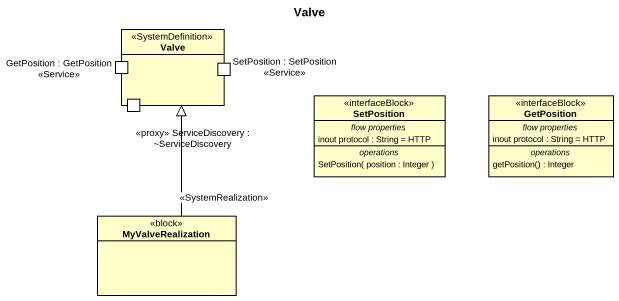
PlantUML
@startuml
title Valve
allowmixing
hide circle
hide empty members
rectangle Valve <<SystemDefinition>> {
  port "GetPosition : GetPosition <<Service>>" as GetPosition_GetPosition
  port "SetPosition : SetPosition <<Service>>" as SetPosition_SetPosition
  port "<<proxy>> ServiceDiscovery : ~ServiceDiscovery" as proxy_ServiceDiscovery
}
class SetPosition <<interfaceBlock>> {
  -- flow properties --
  inout protocol : String = HTTP
  -- operations --
  SetPosition( position : Integer )
}
class GetPosition <<interfaceBlock>> {
  -- flow properties --
  inout protocol : String = HTTP
  -- operations --
  getPosition() : Integer
}
class MyValveRealization <<block>>
MyValveRealization -up-|> Valve : <<SystemRealization>>
@enduml
